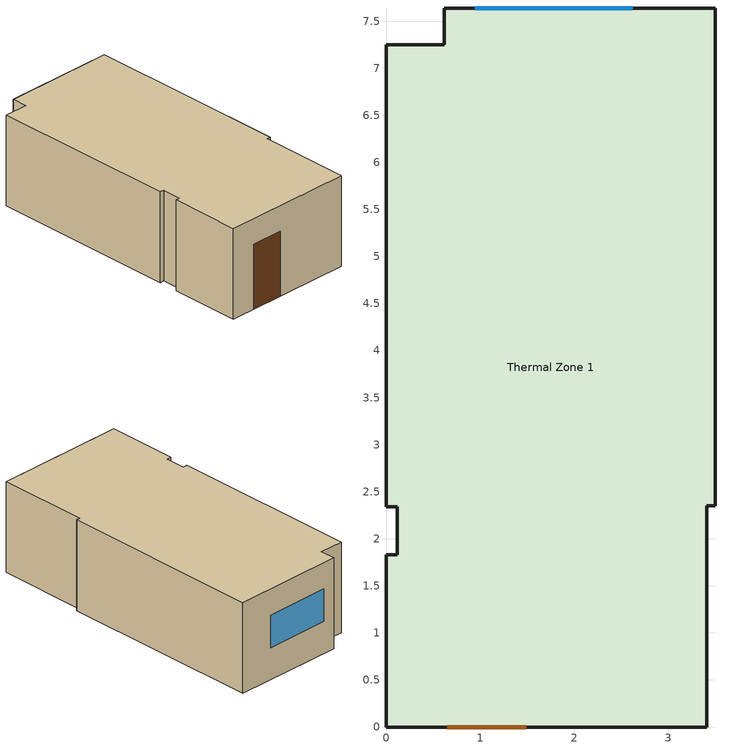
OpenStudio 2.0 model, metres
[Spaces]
Thermal Zone 1
 floor ground (ASHRAE 189.1-2009 ExtWall Mass ClimateZone 1): 3.5,7.64 3.5,2.35 3.41,2.35 3.41,0 0,0 0,1.83 0.12,1.83 0.12,2.34 0,2.34 0,7.25 0.62,7.25 0.62,7.64 z0
 wall outside (ASHRAE 189.1-2009 ExtWall Mass ClimateZone 5): 3.41,2.35 3.5,2.35 z0:2.35
 wall outside (ASHRAE 189.1-2009 ExtWall Mass ClimateZone 1): 3.5,2.35 3.5,7.64 0.62,7.64 0.62,7.25 0,7.25 0,2.34 0.12,2.34 0.12,1.83 0,1.83 0,0 3.41,0 3.41,2.35 z0:2.35; 3.41,0 3.41,2.35 3.5,2.35 3.5,7.64 0.62,7.64 0.62,7.25 0,7.25 0,2.34 0.12,2.34 0.12,1.83 0,1.83 0,0 z2.35
 window (Interior Window): 2.62,7.64 0.94,7.64 z0.83:1.67
 door (Interior Door): 0.65,0 1.49,0 z0:1.68
[Site]
TAIPEI: Latitude {deg}=25.07; Longitude {deg}=121.55; Time Zone {hr}=8; Elevation {m}=6
[SizingPeriod:DesignDay] Barometric Pressure {Pa}=101253; Sky Clearness=0; Rain Indicator=0; Snow Indicator=0; Day of Month=21; Daylight Saving Time Indicator=0; Dry-Bulb Temperature Range Modifier Type=DefaultMultipliers
Name | Maximum Dry-Bulb Temperature {C} | Daily Dry-Bulb Temperature Range {deltaC} | Humidity Indicating Conditions at Maximum Dry-Bulb | Wind Speed {m/s} | Wind Direction {deg} | Month | Day Type | Humidity Indicating Type | Solar Model Indicator | ASHRAE Taub | ASHRAE Taud
TAIPEI Ann Clg .4% Condns DP=>MDB | 30.5 | 7.2 | 27 | 5 | 270 | 7 | SummerDesignDay | Dewpoint | ASHRAETau | 0.538 | 1.93
TAIPEI Ann Hum_n 99.6% Condns DP=>MCDB | 11.4 | 0 | 3.8 | 1.8 | 90 | 1 | WinterDesignDay | Dewpoint | ASHRAEClearSky
TAIPEI Ann Clg .4% Condns WB=>MDB | 32.7 | 7.2 | 28 | 5 | 270 | 7 | SummerDesignDay | Wetbulb | ASHRAETau | 0.538 | 1.93
TAIPEI Ann Htg Wind 99.6% Condns WS=>MCDB | 17.3 | 0 | 17.3 | 9 | 90 | 1 | WinterDesignDay | Wetbulb | ASHRAEClearSky
TAIPEI Ann Htg 99.6% Condns DB | 9 | 0 | 9 | 1.8 | 90 | 1 | WinterDesignDay | Wetbulb | ASHRAEClearSky
TAIPEI Ann Clg .4% Condns Enth=>MDB | 32.9 | 7.2 | 89800 | 5 | 270 | 7 | SummerDesignDay | Enthalpy | ASHRAETau | 0.538 | 1.93
TAIPEI Ann Clg .4% Condns DB=>MWB | 34.9 | 7.2 | 26.8 | 5 | 270 | 7 | SummerDesignDay | Wetbulb | ASHRAETau | 0.538 | 1.93
[Building]
Building 1
[Construction]
ASHRAE 189.1-2009 ExtWall Mass ClimateZone 1: 1IN Stucco, 8IN Concrete HW, Wall Insulation [31], 1/2IN Gypsum
ASHRAE 189.1-2009 ExtWall Mass ClimateZone 5: 1IN Stucco, 8IN Concrete HW, Wall Insulation [40], 1/2IN Gypsum
Interior Window: Clear 3mm
Interior Door: G05 25mm wood
[WindowMaterial:Glazing]
Clear 3mm: Optical Data Type=Spectral; Thickness {m}=0.003; Solar Transmittance at Normal Incidence=0.837; Front Side Solar Reflectance at Normal Incidence=0.075; Back Side Solar Reflectance at Normal Incidence=0; Visible Transmittance at Normal Incidence=0.898; Front Side Visible Reflectance at Normal Incidence=0.081; Back Side Visible Reflectance at Normal Incidence=0; Infrared Transmittance at Normal Incidence=0; Front Side Infrared Hemispherical Emissivity=0.84; Back Side Infrared Hemispherical Emissivity=0.84; Conductivity {W/m-K}=0.9; Dirt Correction Factor for Solar and Visible Transmittance=1; Solar Diffusing=No
[Material] Thermal Absorptance=0.9
Name | Roughness | Thickness {m} | Conductivity {W/m-K} | Density {kg/m3} | Specific Heat {J/kg-K} | Solar Absorptance | Visible Absorptance
1IN Stucco | Smooth | 0.0253 | 0.6918 | 1858 | 837 | 0.92 | 0.92
8IN Concrete HW | MediumRough | 0.2033 | 1.7296 | 2243 | 837 | 0.65 | 0.65
Wall Insulation [31] | MediumRough | 0.0337 | 0.0432 | 91 | 837 | 0.5 | 0.5
1/2IN Gypsum | Smooth | 0.0127 | 0.16 | 784.9 | 830 | 0.4 | 0.4
Wall Insulation [40] | MediumRough | 0.0794 | 0.0432 | 91 | 837 | 0.5 | 0.5
G05 25mm wood | MediumSmooth | 0.0254 | 0.15 | 608 | 1630 | 0.5 | 0.5
[ThermalZone]
Thermal Zone 1 Thermal Zone: Use Ideal Air Loads=No
[Sizing:Zone]
Thermal Zone 1 Thermal Zone: Zone Cooling Design Supply Air Temperature Input Method=SupplyAirTemperature; Zone Cooling Design Supply Air Temperature {C}=14; Zone Cooling Design Supply Air Temperature Difference {deltaC}=11.11; Zone Heating Design Supply Air Temperature Input Method=SupplyAirTemperature; Zone Heating Design Supply Air Temperature {C}=40; Zone Heating Design Supply Air Temperature Difference {deltaC}=11.11; Zone Cooling Design Supply Air Humidity Ratio {kg-H2O/kg-air}=0.0085; Zone Heating Design Supply Air Humidity Ratio {kg-H2O/kg-air}=0.008; Cooling Design Air Flow Method=DesignDay; Cooling Design Air Flow Rate {m3/s}=0; Cooling Minimum Air Flow per Zone Floor Area {m3/s-m2}=0.000762; Cooling Minimum Air Flow {m3/s}=0; Cooling Minimum Air Flow Fraction=0; Heating Design Air Flow Method=DesignDay; Heating Design Air Flow Rate {m3/s}=0; Heating Maximum Air Flow per Zone Floor Area {m3/s-m2}=0.002032; Heating Maximum Air Flow {m3/s}=0.141576; Heating Maximum Air Flow Fraction=0.3; Design Zone Air Distribution Effectiveness in Cooling Mode=1; Design Zone Air Distribution Effectiveness in Heating Mode=1; Account for Dedicated Outdoor Air System=No; Dedicated Outdoor Air System Control Strategy=NeutralSupplyAir; Dedicated Outdoor Air Low Setpoint Temperature for Design {C}=autosize; Dedicated Outdoor Air High Setpoint Temperature for Design {C}=autosize
[Space]
Thermal Zone 1: Thermal Zone=Thermal Zone 1 Thermal Zone; Design Specification Outdoor Air Object=189.1-2009 - Office - OpenOffice - CZ4-8 Ventilation
[DesignSpecification:OutdoorAir]
189.1-2009 - Office - OpenOffice - CZ4-8 Ventilation: Outdoor Air Method=Sum; Outdoor Air Flow per Person {m3/s-person}=0.00943895; Outdoor Air Flow per Floor Area {m3/s-m2}=0; Outdoor Air Flow Rate {m3/s}=0
[ElectricEquipment:Definition]
189.1-2009 - Office - OpenOffice - CZ4-8 Electric Equipment Definition: Design Level Calculation Method=Watts/Area; Watts per Space Floor Area {W/m2}=7.64238
[ElectricEquipment]
189.1-2009 - Office - OpenOffice - CZ4-8 Electric Equipment: Electric Equipment Definition=189.1-2009 - Office - OpenOffice - CZ4-8 Electric Equipment Definition; Schedule=Office Bldg Equip
[Lights:Definition]
189.1-2009 - Office - OpenOffice - CZ4-8 Lights Definition: Design Level Calculation Method=Watts/Area; Watts per Space Floor Area {W/m2}=10.6563
[Lights]
189.1-2009 - Office - OpenOffice - CZ4-8 Lights: Lights Definition=189.1-2009 - Office - OpenOffice - CZ4-8 Lights Definition; Schedule=Office Bldg Light
[SpaceInfiltration:DesignFlowRate]
189.1-2009 - Office - OpenOffice - CZ4-8 Infiltration: Schedule=Office Infil Quarter On; Design Flow Rate Calculation Method=Flow/ExteriorArea; Flow per Exterior Surface Area {m3/s-m2}=0.000226568
[People:Definition]
189.1-2009 - Office - OpenOffice - CZ4-8 People Definition: Number of People Calculation Method=People/Area; People per Space Floor Area {person/m2}=0.0565105; Fraction Radiant=0.3
[People]
189.1-2009 - Office - OpenOffice - CZ4-8 People: People Definition=189.1-2009 - Office - OpenOffice - CZ4-8 People Definition; Number of People Schedule=Office Work Occ; Activity Level Schedule=Office Activity
[Schedule:Day]
Office Activity Summer Design Day; Office Activity Default Schedule; Office Activity Winter Design Day: 24, 0, 132
Office Bldg Occ Winter Design Day; Office Bldg Light Winter Design Day; Office Bldg Equip Winter Design Day; Office Bldg Occ Rule 1 Day Schedule: 24, 0, 0
Office Bldg Light Rule 1 Day Schedule: 24, 0, 0.05
Office Bldg Light Default Schedule: 5, 0, 0.05, 7, 0, 0.1, 8, 0, 0.3, 17, 0, 0.9, 18, 0, 0.7, 20, 0, 0.5, 22, 0, 0.3, 23, 0, 0.1, 24, 0, 0.05
Office Bldg Light Rule 2 Day Schedule: 6, 0, 0.05, 8, 0, 0.1, 14, 0, 0.5, 17, 0, 0.15, 24, 0, 0.05
Office Bldg Light Summer Design Day; Office Bldg Equip Summer Design Day; Office Infil Quarter On Rule 1 Day Schedule: 24, 0, 1
Office Bldg Equip Rule 1 Day Schedule: 24, 0, 0.3
Office Bldg Equip Default Schedule: 8, 0, 0.4, 12, 0, 0.9, 13, 0, 0.8, 17, 0, 0.9, 18, 0, 0.8, 20, 0, 0.6, 22, 0, 0.5, 24, 0, 0.4
Office Bldg Equip Rule 2 Day Schedule: 6, 0, 0.3, 8, 0, 0.4, 14, 0, 0.5, 17, 0, 0.35, 24, 0, 0.3
Office Bldg Occ Default Schedule: 6, 0, 0, 7, 0, 0.1, 8, 0, 0.2, 12, 0, 0.85, 13, 0, 0.5, 17, 0, 0.85, 18, 0, 0.7, 20, 0, 0.4, 22, 0, 0.1, 24, 0, 0.05
Office Bldg Occ Rule 2 Day Schedule: 6, 0, 0, 8, 0, 0.1, 14, 0, 0.4, 17, 0, 0.1, 24, 0, 0
Office Bldg Occ Summer Design Day: 6, 0, 0, 22, 0, 1, 24, 0, 0.05
Office Infil Quarter On Summer Design Day; Office Infil Quarter On Default Schedule: 6, 0, 1, 22, 0, 0.25, 24, 0, 1
Office Infil Quarter On Rule 2 Day Schedule; Office Infil Quarter On Winter Design Day: 6, 0, 1, 18, 0, 0.25, 24, 0, 1
[Schedule:Year]
Office Bldg Light: 12, 31, Schedule:Week:Daily {c4bd40b7-25a3-4c80-bd7b-34d3d285d4d4}
Office Bldg Equip: 12, 31, Schedule:Week:Daily {f60f5675-f90c-41fc-9664-1faa000fe851}
Office Infil Quarter On: 12, 31, Schedule:Week:Daily {006c9b5f-64c5-40aa-ba19-f3e6f0169d09}
Office Work Occ: 12, 31, Schedule:Week:Daily {ef0edf90-d17e-4c7b-b7ed-1f6483e018c0}
Office Activity: 12, 31, Schedule:Week:Daily {42ad14ec-22b4-4bd5-8608-8d98fc9f9503}
[Schedule:Week]
Schedule:Week:Daily {c4bd40b7-25a3-4c80-bd7b-34d3d285d4d4}: Office Bldg Light Rule 1 Day Schedule, Office Bldg Light Default Schedule, Office Bldg Light Default Schedule, Office Bldg Light Default Schedule, Office Bldg Light Default Schedule, Office Bldg Light Default Schedule, Office Bldg Light Rule 2 Day Schedule, Office Bldg Light Default Schedule, Office Bldg Light Summer Design Day, Office Bldg Light Winter Design Day, Office Bldg Light Default Schedule, Office Bldg Light Default Schedule
Schedule:Week:Daily {f60f5675-f90c-41fc-9664-1faa000fe851}: Office Bldg Equip Rule 1 Day Schedule, Office Bldg Equip Default Schedule, Office Bldg Equip Default Schedule, Office Bldg Equip Default Schedule, Office Bldg Equip Default Schedule, Office Bldg Equip Default Schedule, Office Bldg Equip Rule 2 Day Schedule, Office Bldg Equip Default Schedule, Office Bldg Equip Summer Design Day, Office Bldg Equip Winter Design Day, Office Bldg Equip Default Schedule, Office Bldg Equip Default Schedule
Schedule:Week:Daily {42ad14ec-22b4-4bd5-8608-8d98fc9f9503}: Office Activity Default Schedule, Office Activity Default Schedule, Office Activity Default Schedule, Office Activity Default Schedule, Office Activity Default Schedule, Office Activity Default Schedule, Office Activity Default Schedule, Office Activity Default Schedule, Office Activity Summer Design Day, Office Activity Winter Design Day, Office Activity Default Schedule, Office Activity Default Schedule
Schedule:Week:Daily {ef0edf90-d17e-4c7b-b7ed-1f6483e018c0}: Office Bldg Occ Rule 1 Day Schedule, Office Bldg Occ Default Schedule, Office Bldg Occ Default Schedule, Office Bldg Occ Default Schedule, Office Bldg Occ Default Schedule, Office Bldg Occ Default Schedule, Office Bldg Occ Rule 2 Day Schedule, Office Bldg Occ Default Schedule, Office Bldg Occ Summer Design Day, Office Bldg Occ Winter Design Day, Office Bldg Occ Default Schedule, Office Bldg Occ Default Schedule
Schedule:Week:Daily {006c9b5f-64c5-40aa-ba19-f3e6f0169d09}: Office Infil Quarter On Rule 1 Day Schedule, Office Infil Quarter On Default Schedule, Office Infil Quarter On Default Schedule, Office Infil Quarter On Default Schedule, Office Infil Quarter On Default Schedule, Office Infil Quarter On Default Schedule, Office Infil Quarter On Rule 2 Day Schedule, Office Infil Quarter On Default Schedule, Office Infil Quarter On Summer Design Day, Office Infil Quarter On Winter Design Day, Office Infil Quarter On Default Schedule, Office Infil Quarter On Default Schedule
